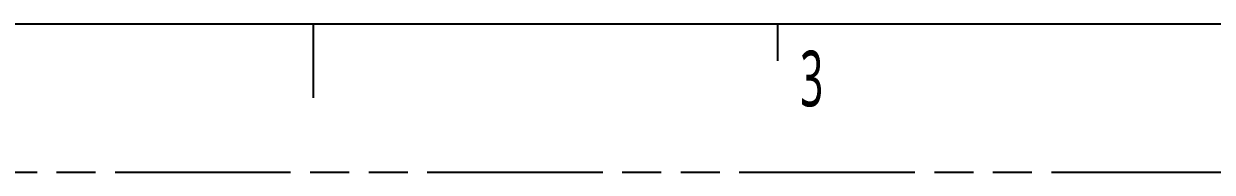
# Model space of a CAD drawing. Header units: millimetres. Extents: x -28 to 350, y 32 to 299.
# Drawn here: x 60.6 to 119.5, y 32 to 39.4 of the extents above; entities that cross this region are included whole.
import ezdxf

# ---------------------------------------------------------------- set-up
doc = ezdxf.new("R2010")
doc.units = ezdxf.units.MM
doc.header["$LTSCALE"] = 19.36
doc.linetypes.add('PHANTOM', pattern=[0.8, 0.45, -0.05, 0.1, -0.05, 0.1, -0.05])
doc.layers.get('0').update_dxf_attribs({"linetype": 'CONTINUOUS'})
doc.layers.add('0PAPERF', color=2, linetype='PHANTOM', plot=False)
doc.layers.add('DIM', color=100, linetype='CONTINUOUS', lineweight=15)
doc.styles.get("Standard").update_dxf_attribs({"font": 'simplex.shx', "width": 0.56})

msp = doc.modelspace()

# ---------------------------------------------------------------- linework, layer by layer
for p, q in [((-17.242, 39.398), (338.495, 39.398)), ((74.918, 39.398), (74.918, 35.712)), ((97.958, 39.398), (97.958, 37.555))]:
    msp.add_line(p, q)
at = {"layer": '0PAPERF'}
msp.add_line((-27.842, 32.025), (350.11, 32.025), dxfattribs=at)

# ---------------------------------------------------------------- texts
at = {"layer": 'DIM', "insert": (99.079, 38.061), "char_height": 2.7648, "width": 1.68329, "attachment_point": 1}
msp.add_mtext('{\\fMicrosoft JhengHei|b0|i0|c136|p0;\\C0;3}', dxfattribs=at)

doc.saveas('drawing.dxf')
